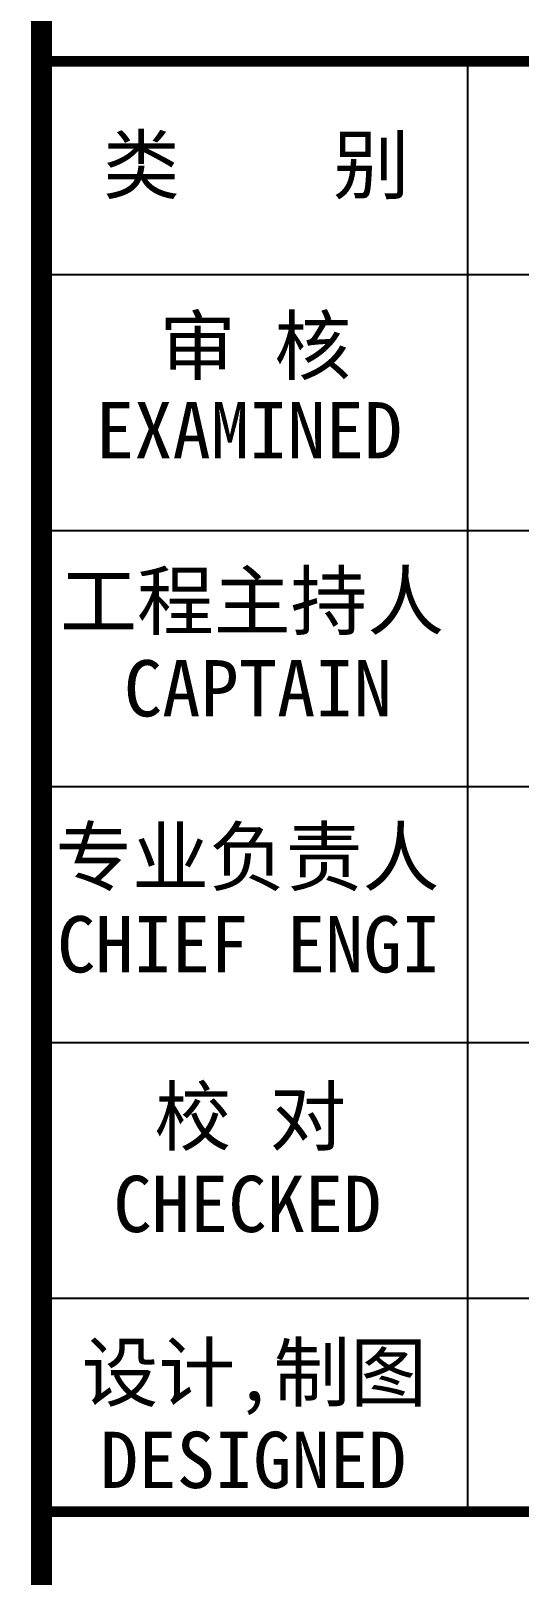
# Model space of a CAD drawing. Extents: x 32461 to 372567, y -698896 to 182569.
# Drawn here: x 175135 to 178556, y -324211 to -313395 of the extents above; entities that cross this region are included whole.
import ezdxf

# ---------------------------------------------------------------- set-up
doc = ezdxf.new("R2010")
doc.units = 0
doc.header["$LTSCALE"] = 1000
doc.header["$MEASUREMENT"] = 0
doc.layers.add('图框', color=4, linetype='CONTINUOUS')
doc.styles.add('STYLE-黑体', font='simhei.ttf')

msp = doc.modelspace()

# ---------------------------------------------------------------- linework, layer by layer
at = {"layer": '图框', "color": 0}
for p, q in [((175209.2, -315101), (184223.1, -315101)), ((175209.2, -315101), (184223.1, -315101)), ((175209.2, -316893.8), (184223.1, -316893.8)), ((175209.2, -318686.6), (184223.1, -318686.6)), ((175209.2, -320479.4), (184223.1, -320479.4)), ((175209.2, -322272.2), (184223.1, -322272.2))]:
    msp.add_line(p, q, dxfattribs=at)
at = {"layer": '图框', "color": 4, "const_width": 147.9}
msp.add_lwpolyline([(175209.2, -300479.9), (184223.1, -300479.9), (184223.1, -360479.9), (175209.2, -360479.9)], close=True, dxfattribs=at)
at = {"layer": '图框', "color": 0, "const_width": 75}
msp.add_lwpolyline([(175209.2, -313607), (184223.1, -313607), (184223.1, -328845.8), (175209.2, -328845.8)], close=True, dxfattribs=at)
at = {"layer": '图框', "color": 0}
for points in [[(178197.2, -315101), (178197.2, -313607)], [(178197.2, -323766.2), (178197.2, -315101)]]:
    msp.add_lwpolyline(points, dxfattribs=at)
at = {"layer": '图框', "color": 0, "const_width": 75}
msp.add_lwpolyline([(175209.2, -323766.2), (184223.1, -323766.2)], dxfattribs=at)

# ---------------------------------------------------------------- texts
at = {"layer": '图框', "color": 0, "style": 'STYLE-黑体'}
for s, p in [('类    别 ', (175640.1, -314529.8)), ('审 核', (176034.2, -315796.9)), ('EXAMINED ', (175590.7, -316389.2)), ('工程主持人', (175340.3, -317583.7)), ('CAPTAIN', (175786.5, -318196.3)), ('专业负责人', (175306.7, -319376.5)), ('CHIEF ENGI', (175318.3, -319989.1)), ('校 对', (176000.7, -321195.5)), ('CHECKED  ', (175712.9, -321808.1)), ('设计,制图', (175490.3, -322988.3)), ('DESIGNED ', (175619.3, -323600.9))]:
    msp.add_text(s, height=394.42, dxfattribs=at).set_placement(p)

doc.saveas('drawing.dxf')
